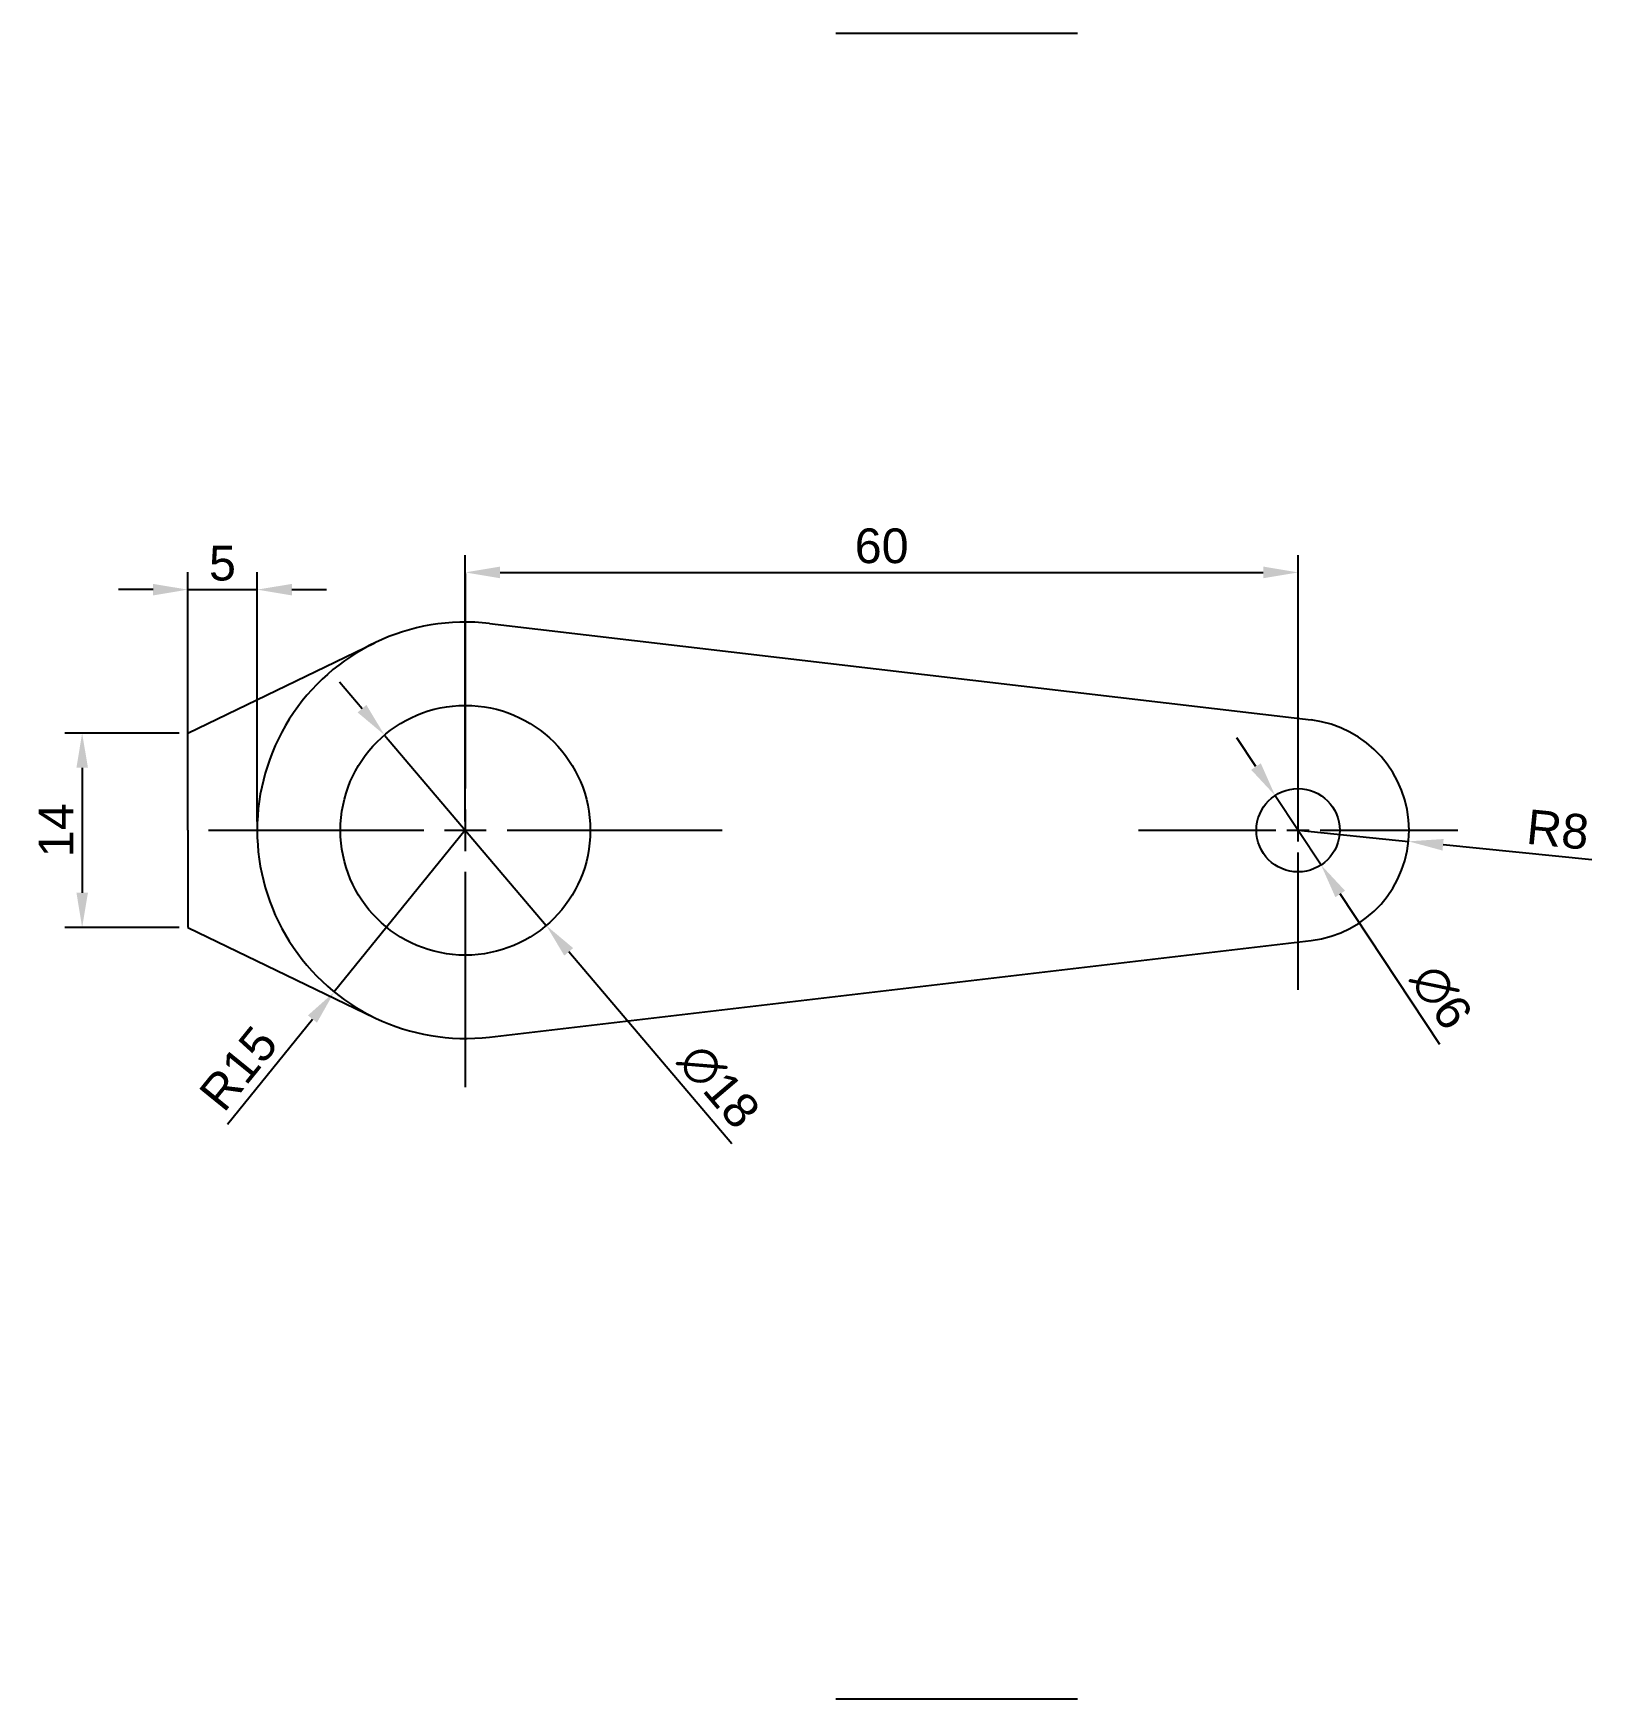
# Model space of a CAD drawing. Header units: millimetres. Extents: x 2001 to 2113, y 1302 to 1422.
import ezdxf

# ---------------------------------------------------------------- set-up
doc = ezdxf.new("R2010")
doc.units = ezdxf.units.MM
doc.linetypes.add('CENTER2', pattern=[28.575, 19.05, -3.175, 3.175, -3.175])
doc.styles.get("Standard").update_dxf_attribs({"font": 'arial.ttf'})
doc.dimstyles.new('ISO-25', dxfattribs={"dimtxt": 2.5, "dimasz": 2.5, "dimexe": 1.25, "dimexo": 0.625, "dimtad": 1, "dimtxsty": 'Standard', "dimcen": 2.5, "dimadec": 0, "dimazin": 0, "dimtfac": 1, "dimtmove": 0, "dimatfit": 3, "dimfxl": 1, "dimarcsym": 0})

# ---------------------------------------------------------------- blocks, each defined once
blk = doc.blocks.new('*D2')
at = {"color": 0, "lineweight": -2, "transparency": 16777216}
for p, q in [((2032.29, 1365.66), (2032.29, 1384.86)), ((2092.29, 1365.66), (2092.29, 1384.86)), ((2034.79, 1383.61), (2089.79, 1383.61))]:
    blk.add_line(p, q, dxfattribs=at)
at = {"color": 0, "transparency": 16777216}
for points in [[(2034.79, 1384.03), (2034.79, 1383.19), (2032.29, 1383.61)], [(2089.79, 1384.03), (2089.79, 1383.19), (2092.29, 1383.61)]]:
    blk.add_solid(points, dxfattribs=at)
at = {"layer": 'Defpoints', "color": 0, "transparency": 16777216}
for p in [(2092.29, 1383.61), (2032.29, 1365.03), (2092.29, 1365.03)]:
    blk.add_point(p, dxfattribs=at)
at = {"color": 0, "transparency": 16777216, "insert": (2062.29, 1385.51), "char_height": 2.5, "attachment_point": 5}
blk.add_mtext('60', dxfattribs=at)
blk = doc.blocks.new('*D3')
at = {"color": 0, "lineweight": -2, "transparency": 16777216}
for p, q in [((2024.85, 1373.79), (2023.23, 1375.7)), ((2026.47, 1371.89), (2038.12, 1358.17)), ((2051.5, 1342.43), (2039.74, 1356.27))]:
    blk.add_line(p, q, dxfattribs=at)
at = {"color": 0, "transparency": 16777216}
for points in [[(2025.16, 1374.06), (2024.53, 1373.52), (2026.47, 1371.89)], [(2040.06, 1356.54), (2039.42, 1356), (2038.12, 1358.17)]]:
    blk.add_solid(points, dxfattribs=at)
at = {"layer": 'Defpoints', "color": 0, "transparency": 16777216}
for p in [(2026.47, 1371.89), (2038.12, 1358.17)]:
    blk.add_point(p, dxfattribs=at)
at = {"color": 0, "transparency": 16777216, "insert": (2050.56, 1346.58), "char_height": 2.5, "attachment_point": 5, "rotation": 310.3646}
blk.add_mtext('∅18', dxfattribs=at)
blk = doc.blocks.new('*D4')
at = {"color": 0, "lineweight": -2, "transparency": 16777216}
for p, q in [((2032.29, 1365.03), (2022.85, 1353.38)), ((2015.15, 1343.86), (2021.28, 1351.43))]:
    blk.add_line(p, q, dxfattribs=at)
at = {"color": 0, "transparency": 16777216}
blk.add_solid([(2020.95, 1351.69), (2021.6, 1351.17), (2022.85, 1353.38)], dxfattribs=at)
at = {"layer": 'Defpoints', "color": 0, "transparency": 16777216}
for p in [(2032.29, 1365.03), (2022.85, 1353.38)]:
    blk.add_point(p, dxfattribs=at)
at = {"color": 0, "transparency": 16777216, "insert": (2015.95, 1347.87), "char_height": 2.5, "attachment_point": 5, "rotation": 50.9881}
blk.add_mtext('R15', dxfattribs=at)
blk = doc.blocks.new('*D5')
at = {"color": 0, "lineweight": -2, "transparency": 16777216}
for p, q in [((2089.26, 1369.62), (2087.88, 1371.7)), ((2090.64, 1367.53), (2093.95, 1362.53)), ((2102.51, 1349.59), (2095.33, 1360.44))]:
    blk.add_line(p, q, dxfattribs=at)
at = {"color": 0, "transparency": 16777216}
for points in [[(2089.61, 1369.85), (2088.91, 1369.39), (2090.64, 1367.53)], [(2095.68, 1360.67), (2094.98, 1360.21), (2093.95, 1362.53)]]:
    blk.add_solid(points, dxfattribs=at)
at = {"layer": 'Defpoints', "color": 0, "transparency": 16777216}
for p in [(2090.64, 1367.53), (2093.95, 1362.53)]:
    blk.add_point(p, dxfattribs=at)
at = {"color": 0, "transparency": 16777216, "insert": (2102.61, 1353.01), "char_height": 2.5, "attachment_point": 5, "rotation": 303.4994}
blk.add_mtext('∅6', dxfattribs=at)
blk = doc.blocks.new('*D6')
at = {"color": 0, "lineweight": -2, "transparency": 16777216}
for p, q in [((2092.29, 1365.03), (2100.25, 1364.23)), ((2113.45, 1362.91), (2102.74, 1363.98))]:
    blk.add_line(p, q, dxfattribs=at)
at = {"color": 0, "transparency": 16777216}
blk.add_solid([(2102.78, 1364.4), (2102.7, 1363.57), (2100.25, 1364.23)], dxfattribs=at)
at = {"layer": 'Defpoints', "color": 0, "transparency": 16777216}
for p in [(2092.29, 1365.03), (2100.25, 1364.23)]:
    blk.add_point(p, dxfattribs=at)
at = {"color": 0, "transparency": 16777216, "insert": (2111.01, 1365.07), "char_height": 2.5, "attachment_point": 5, "rotation": 354.2843}
blk.add_mtext('R8', dxfattribs=at)
blk = doc.blocks.new('*D7')
at = {"color": 0, "lineweight": -2, "transparency": 16777216}
for p, q in [((2011.67, 1372.03), (2003.43, 1372.03)), ((2004.68, 1369.53), (2004.68, 1360.53)), ((2011.67, 1358.03), (2003.43, 1358.03))]:
    blk.add_line(p, q, dxfattribs=at)
at = {"color": 0, "transparency": 16777216}
for points in [[(2004.27, 1369.53), (2005.1, 1369.53), (2004.68, 1372.03)], [(2004.27, 1360.53), (2005.1, 1360.53), (2004.68, 1358.03)]]:
    blk.add_solid(points, dxfattribs=at)
at = {"layer": 'Defpoints', "color": 0, "transparency": 16777216}
for p in [(2012.29, 1372.03), (2004.68, 1358.03), (2012.29, 1358.03)]:
    blk.add_point(p, dxfattribs=at)
at = {"color": 0, "transparency": 16777216, "insert": (2002.8, 1365.03), "char_height": 2.5, "attachment_point": 5, "rotation": 90}
blk.add_mtext('14', dxfattribs=at)
blk = doc.blocks.new('*D8')
at = {"color": 0, "lineweight": -2, "transparency": 16777216}
for p, q in [((2012.29, 1365.66), (2012.29, 1383.62)), ((2017.29, 1365.66), (2017.29, 1383.62)), ((2009.79, 1382.37), (2007.29, 1382.37)), ((2012.29, 1382.37), (2017.29, 1382.37)), ((2019.79, 1382.37), (2022.29, 1382.37))]:
    blk.add_line(p, q, dxfattribs=at)
at = {"color": 0, "transparency": 16777216}
for points in [[(2009.79, 1382.78), (2009.79, 1381.95), (2012.29, 1382.37)], [(2019.79, 1382.78), (2019.79, 1381.95), (2017.29, 1382.37)]]:
    blk.add_solid(points, dxfattribs=at)
at = {"layer": 'Defpoints', "color": 0, "transparency": 16777216}
for p in [(2017.29, 1382.37), (2012.29, 1365.03), (2017.29, 1365.03)]:
    blk.add_point(p, dxfattribs=at)
at = {"color": 0, "transparency": 16777216, "insert": (2014.79, 1384.26), "char_height": 2.5, "attachment_point": 5}
blk.add_mtext('5', dxfattribs=at)
blk = doc.blocks.new('*U9')
at = {"color": 0, "linetype": 'CENTER2', "transparency": 16777216}
for p, q in [((0, 3), (0, 18.5)), ((-18.5, 0), (-3, 0)), ((3, 0), (18.5, 0)), ((0, -18.5), (0, -3))]:
    blk.add_line(p, q, dxfattribs=at)
at = {"color": 0, "linetype": 'Continuous', "transparency": 16777216}
for p, q in [((0, -1.5), (0, 1.5)), ((-1.5, 0), (1.5, 0))]:
    blk.add_line(p, q, dxfattribs=at)
blk = doc.blocks.new('*U10')
at = {"color": 0, "linetype": 'CENTER2', "transparency": 16777216}
for p, q in [((0, 1.6), (0, 11.5)), ((-11.5, 0), (-1.6, 0)), ((1.6, 0), (11.5, 0)), ((0, -11.5), (0, -1.6))]:
    blk.add_line(p, q, dxfattribs=at)
at = {"color": 0, "linetype": 'Continuous', "transparency": 16777216}
for p, q in [((-0.8, 0), (0.8, 0)), ((0, -0.8), (0, 0.8))]:
    blk.add_line(p, q, dxfattribs=at)

msp = doc.modelspace()

# ---------------------------------------------------------------- linework, layer by layer
for p, q in [((2058.987, 1422.455), (2076.409, 1422.455)), ((2034.044, 1379.928), (2093.227, 1372.976)), ((2012.294, 1372.03), (2025.772, 1378.538)), ((2012.294, 1365.03), (2012.294, 1372.03)), ((2012.294, 1365.03), (2012.294, 1358.03)), ((2012.294, 1358.03), (2025.772, 1351.523)), ((2034.044, 1350.133), (2093.227, 1357.085)), ((2058.987, 1302.455), (2076.409, 1302.455)), ((2058.987, 1302.455), (2076.409, 1302.455)), ((2058.987, 1302.455), (2076.409, 1302.455))]:
    msp.add_line(p, q)
for centre, radius in [((2032.294, 1365.03), 9), ((2092.294, 1365.03), 3)]:
    msp.add_circle(centre, radius)
for centre, radius, start, end in [((2032.294, 1365.03), 15, 83.30023, 276.69977), ((2092.294, 1365.03), 8, 276.69977, 83.30023)]:
    msp.add_arc(centre, radius, start, end)

# ---------------------------------------------------------------- block references
at = {"color": 114, "linetype": 'CENTER2', "true_color": 0x139b48}
for name, p in [('*U9', (2032.294, 1365.03)), ('*U10', (2092.294, 1365.03))]:
    msp.add_blockref(name, p, dxfattribs=at)

# ---------------------------------------------------------------- dimensions: what is measured, and where the dimension line sits
at = {"color": 242, "true_color": 0xcd2027}
for base, p1, p2, picture, middle in [((2092.294, 1383.608), (2032.294, 1365.03), (2092.294, 1365.03), '*D2', (2062.294, 1385.51)), ((2017.294, 1382.368), (2012.294, 1365.03), (2017.294, 1365.03), '*D8', (2014.794, 1384.264))]:
    dim = msp.add_linear_dim(base=base, p1=p1, p2=p2, dimstyle='ISO-25', dxfattribs=at)
    dim.commit()
    dim.dimension.update_dxf_attribs({"geometry": picture, "text_midpoint": middle})
for p1, p2, picture, middle in [((2026.465, 1371.888), (2038.123, 1358.173), '*D3', (2049.058, 1345.308)), ((2090.638, 1367.532), (2093.95, 1362.529), '*D5', (2100.967, 1351.926))]:
    dim = msp.add_diameter_dim_2p(p1=p1, p2=p2, dimstyle='ISO-25', dxfattribs=at)
    dim.commit()
    dim.dimension.update_dxf_attribs({"geometry": picture, "text_midpoint": middle, "dimtype": 163})
dim = msp.add_linear_dim(base=(2004.682, 1358.03), p1=(2012.294, 1372.03), p2=(2012.294, 1358.03), angle=90, dimstyle='ISO-25', dxfattribs=at)
dim.commit()
dim.dimension.update_dxf_attribs({"geometry": '*D7', "text_midpoint": (2002.802, 1365.03)})
dim = msp.add_radius_dim(center=(2092.294, 1365.03), mpoint=(2100.254, 1364.234), dimstyle='ISO-25', dxfattribs=at)
dim.commit()
dim.dimension.update_dxf_attribs({"geometry": '*D6', "text_midpoint": (2110.82, 1363.176), "dimtype": 164})
dim = msp.add_radius_dim(center=(2032.294, 1365.03), mpoint=(2022.852, 1353.375), dimstyle='ISO-25', dxfattribs=at)
dim.commit()
dim.dimension.update_dxf_attribs({"geometry": '*D4', "text_midpoint": (2015.947, 1347.873)})

doc.saveas('drawing.dxf')
